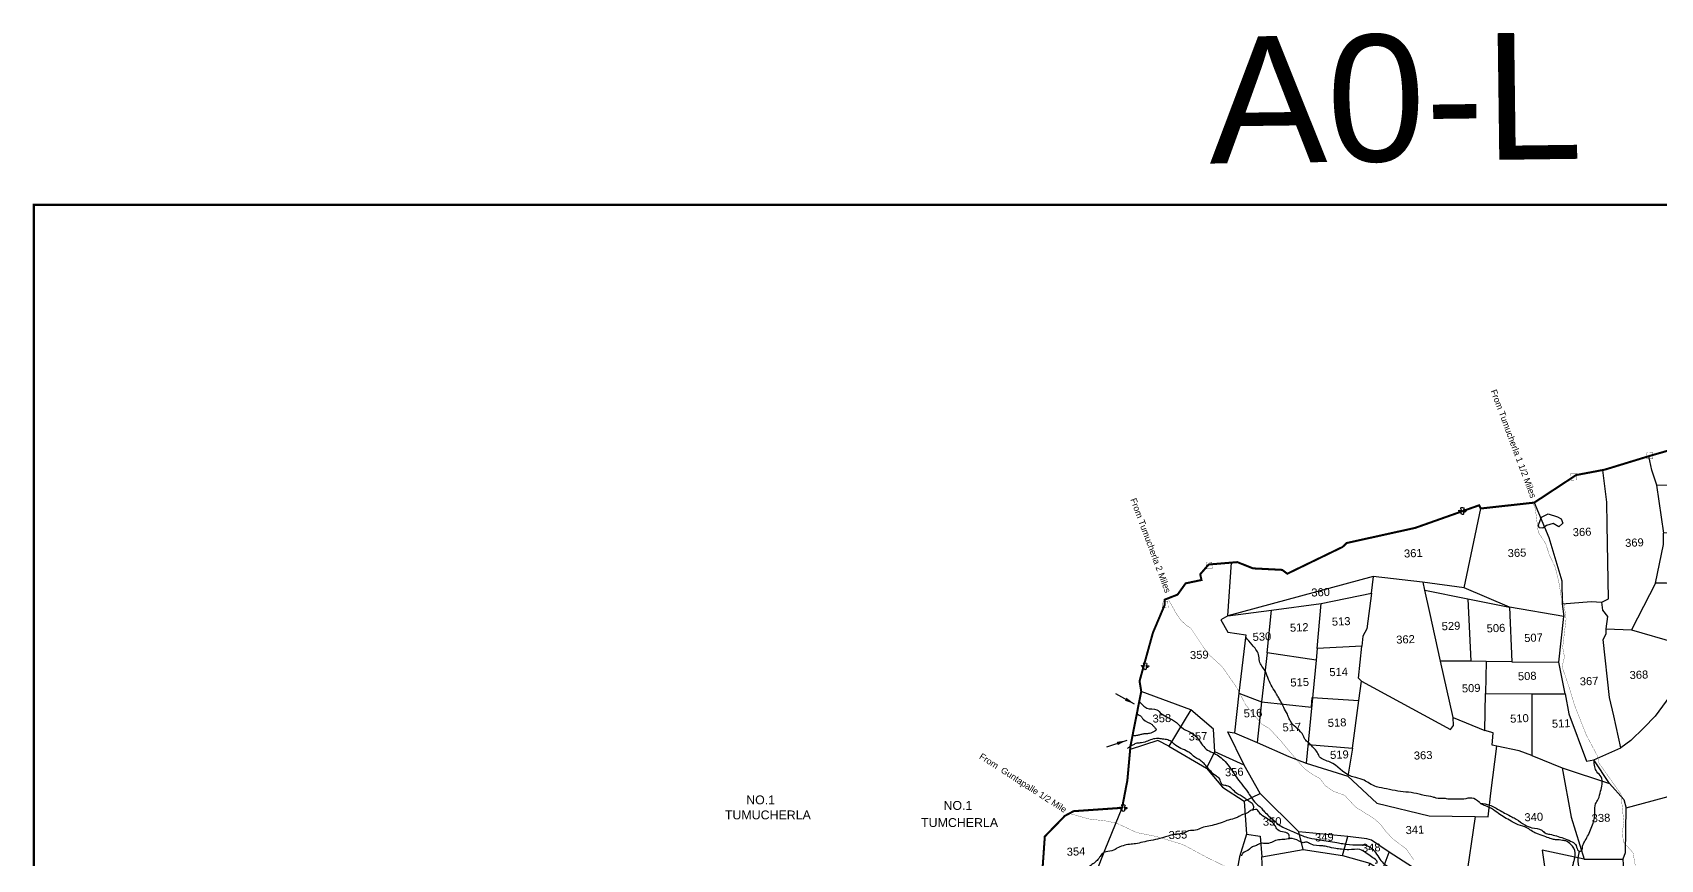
# Model space of a CAD drawing. Header units: feet. Extents: x 758300 to 768654, y 1597949 to 1607646.
# Drawn here: x 758300 to 764732, y 1604382 to 1607646 of the extents above; entities that cross this region are included whole.
import ezdxf

# ---------------------------------------------------------------- set-up
doc = ezdxf.new("R2010")
doc.units = ezdxf.units.FT
doc.header["$LTSCALE"] = 15
doc.header["$MEASUREMENT"] = 0
doc.linetypes.add('HIDDEN2', pattern=[0.1875, 0.125, -0.0625])
for name, color, linetype in [('CSMark', 72, 'Continuous'), ('HILLS', 17, 'Continuous'), ('PLOT', 7, 'Continuous'), ('PLOT NO', 7, 'Continuous'), ('ROAD', 6, 'Continuous'), ('TANKS AND STREAMS', 4, 'Continuous'), ('TEXT', 1, 'Continuous'), ('VILLAGE BOUNDARY', 5, 'Continuous'), ('VILLAGE N STONES', 1, 'Continuous'), ('VILLAGE STONES', 240, 'Continuous')]:
    doc.layers.add(name, color=color, linetype=linetype)
doc.styles.get("Standard").update_dxf_attribs({"font": 'arial.ttf'})
doc.dimstyles.get("Standard").update_dxf_attribs({"dimtxt": 0.18, "dimasz": 40, "dimexe": 0.18, "dimexo": 0.0625, "dimgap": 0.09, "dimtad": 0, "dimtih": 1, "dimtoh": 1, "dimdec": 4, "dimzin": 0, "dimdsep": 46, "dimtxsty": 'Standard', "dimcen": 0.09, "dimadec": 0, "dimazin": 0, "dimtfac": 1, "dimtdec": 4, "dimtofl": 0, "dimtmove": 0, "dimatfit": 3, "dimfxl": 1, "dimtolj": 1, "dimtzin": 0, "dimarcsym": 0})

msp = doc.modelspace()

# ---------------------------------------------------------------- linework, layer by layer
at = {"layer": 'CSMark', "color": 5, "const_width": 10}
msp.add_lwpolyline([(758305.3, 1606965.9), (768648.6, 1606965.9), (768648.6, 1597954), (758305.3, 1597954)], close=True, dxfattribs=at)
at = {"layer": 'HILLS'}
msp.add_lwpolyline([(764249.6, 1605702), (764261.4, 1605732.9), (764287.7, 1605745.8), (764325, 1605734), (764339.4, 1605726.4), (764346.2, 1605709.1), (764330, 1605694.5), (764307.8, 1605707.4), (764281.3, 1605699.5), (764266.8, 1605689.9), (764252.7, 1605690.2), (764249.6, 1605702)], dxfattribs=at)
at = {"layer": 'PLOT'}
for points in [[(764983.5, 1606033.1), (764912.5, 1605900.3), (764890.9, 1605863.7), (764919.5, 1605865.1), (764910.7, 1605670.8), (764745, 1605670), (764717.5, 1605859.6), (764696.9, 1605917.9), (764685.8, 1605973.6)], [(764517.6, 1605291.6), (764524.3, 1605340.5), (764504.4, 1605366), (764500.6, 1605397.3), (764526.3, 1605409.9), (764521.5, 1605703), (764520, 1605792.3), (764503.5, 1605918.8)], [(764717.5, 1605859.6), (764890.9, 1605863.7)], [(764343.2, 1605390.4), (764349.3, 1605341), (764135.1, 1605377.6), (763955.7, 1605454.1), (764021.6, 1605766.9)], [(764233.1, 1605790.3), (764291, 1605652.6), (764342.3, 1605480.8), (764343.2, 1605390.4), (764458.2, 1605399.7), (764500.6, 1605397.3)], [(765140.7, 1605772.2), (765104.5, 1605695.5), (765099.8, 1605635.3), (765157.2, 1605478.8), (765059.5, 1605431), (764983.7, 1605434.3), (764984.8, 1605444.9), (764859.2, 1605479.4), (764848.3, 1605443.1), (764813.8, 1605456.9), (764754.8, 1605472), (764711.8, 1605472.1), (764743.8, 1605624.3), (764743.5, 1605670)], [(763955.7, 1605454.1), (763791, 1605476.3), (763597.1, 1605498.8), (763022.3, 1605342.9), (763036.6, 1605553.3)], [(763022.3, 1605342.9), (763195, 1605365.8), (763391.4, 1605391.8), (763589.8, 1605432.7), (763597.5, 1605498.8)], [(763589.8, 1605432.7), (763572.2, 1605291.5), (763555.3, 1605263.3), (763552.3, 1605223.3), (763375, 1605214), (763391.4, 1605391.8)], [(764144.4, 1605162.1), (764042.9, 1605163.3), (763982.2, 1605164.4), (763862.8, 1605164.7), (763820.1, 1605356.3), (763800.5, 1605444.8), (763793.5, 1605476)], [(763800.5, 1605444.8), (763970.1, 1605410.3), (764135.1, 1605377.6)], [(765157.2, 1605478.8), (765058.5, 1605380.7), (765030.4, 1605306.4), (765016.5, 1605278.3), (764985.7, 1605237.4), (764965.3, 1605210.8), (764950.6, 1605196.5), (764893.6, 1605149.2), (764879.3, 1605141.4), (764845.3, 1605130.1), (764710.1, 1604947.7), (764666.2, 1604901.7), (764614.8, 1604850.7), (764575.2, 1604822.2), (764547, 1604948), (764530.8, 1605020.6), (764505.3, 1605249.8), (764517.7, 1605272), (764517.6, 1605291.6), (764617, 1605288.4)], [(764711.8, 1605472.1), (764617, 1605288.4), (764790, 1605238), (764814.7, 1605310.3), (764816.3, 1605340.6), (764848.3, 1605443.1)], [(763375, 1605214), (763372, 1605168.5), (763177.9, 1605197.3), (763195, 1605365.8)], [(763970.1, 1605410.3), (763982.2, 1605164.4)], [(764135.1, 1605377.6), (764144.4, 1605162.1), (764330.3, 1605160)], [(763022.3, 1605342.9), (762994.3, 1605327), (763022.2, 1605278.9), (763094.1, 1605267.9), (763065.7, 1605037.6), (763048.7, 1604881.7), (763138, 1604843.1), (763263.9, 1604788.6), (763332.2, 1604762.2), (763496.6, 1604710), (763610.7, 1604603.3), (763817.4, 1604553.6), (763999.6, 1604550.5), (764050.7, 1604549.6), (764061.1, 1604643.3), (764085.4, 1604828.6), (764066.1, 1604832.1), (764070.8, 1604881.4), (764037.6, 1604891.1), (764040.7, 1605036.1), (764223.9, 1605035.6), (764354.5, 1605035.2), (764369.7, 1604956.9), (764439.7, 1604769.3), (764468.6, 1604774.5), (764575.2, 1604822.2)], [(764354.5, 1605035.2), (764330.3, 1605160), (764349.3, 1605341)], [(763065.7, 1605037.6), (763155.6, 1605004.2), (763352.4, 1604982.8), (763355.4, 1605021.1), (763539.8, 1605009.2), (763550.3, 1605085.7), (763541.9, 1605094.4), (763539, 1605097.3), (763552.3, 1605223.3)], [(763177.9, 1605197.3), (763155.6, 1605004.2), (763138, 1604843.1)], [(763372, 1605168.5), (763332.2, 1604762.2)], [(763550.3, 1605085.7), (763902.7, 1604894.3), (763913.3, 1604910.7), (763912.7, 1604941.4), (763862.8, 1605164.7)], [(764042.9, 1605163.3), (764040.7, 1605036.1)], [(763087.4, 1604753.4), (762970.7, 1604805.9), (762965.5, 1604895.3), (762876.7, 1604972), (762680.3, 1605044.9)], [(764223.9, 1605035.6), (764223.9, 1604791.3), (764173.4, 1604810.5), (764085.4, 1604828.6)], [(762876.7, 1604972), (762789, 1604828.3), (762745.5, 1604850.6), (762636.6, 1604816.2)], [(763339.4, 1604835.2), (763515.4, 1604820.4), (763539.8, 1605009.2)], [(763912.7, 1604941.4), (764037.6, 1604891.1)], [(763960.7, 1604290.6), (763825.3, 1604303.1), (763659.5, 1604410.2), (763590.2, 1604458.2), (763572.2, 1604462.6), (763496.9, 1604472.4), (763302.5, 1604490.8), (763149.7, 1604642.3), (763087.4, 1604753.4), (763022.9, 1604884.9), (763048.7, 1604881.7)], [(762789, 1604828.3), (762938, 1604741.7), (762970.7, 1604805.9)], [(763515.4, 1604820.3), (763496.6, 1604710)], [(764223.9, 1604791.3), (764343.8, 1604742.6), (764530.8, 1604681.9), (764468.6, 1604774.5)], [(762938, 1604741.7), (763000.9, 1604667.5), (763087.5, 1604612.1), (763149.7, 1604642.3)], [(764343.8, 1604742.6), (764379, 1604548.4), (764430, 1604382.3), (764582.6, 1604382.1)], [(764530.8, 1604681.9), (764587.2, 1604618), (764596.5, 1604583.8)], [(763096.3, 1604481.3), (763068.8, 1604392.4), (763043.9, 1604254.8), (762594.9, 1604187.1), (762431.2, 1604148.3), (762468.8, 1604245.2), (762537.3, 1604421.4), (762604.7, 1604585.3)], [(763087.5, 1604612.1), (763096.3, 1604481.3), (763150.3, 1604473), (763156.5, 1604391.6), (763319.8, 1604420.3), (763302.5, 1604490.8)], [(764815.3, 1604610.1), (764813.9, 1604613.4), (764814.3, 1604643), (764595, 1604583.4), (764592.4, 1604407.3), (764582.6, 1604382.1), (764587.6, 1604297.8), (764593.7, 1604272.6), (764623.9, 1604277.2), (764626.8, 1604269.3), (764741.6, 1604266), (764747.8, 1604230.2), (764873, 1604226.9), (764885.2, 1604199.6)], [(763999.6, 1604550.5), (763960.7, 1604290.6), (764284, 1604278.1)], [(763319.8, 1604420.3), (763475.9, 1604396.5), (763496.9, 1604472.4)], [(763583.1, 1604366.8), (763481.9, 1604093.2), (763413.7, 1604115.3), (763255.4, 1604134.7), (763180.5, 1604143.9), (763100.6, 1604133.6), (763130.8, 1604273.5), (763159, 1604339.5), (763156.5, 1604391.6)], [(763475.9, 1604396.5), (763583.1, 1604366.8), (763631.6, 1604336.4), (763659.5, 1604410.2)], [(764430, 1604382.3), (764264.7, 1604418.6), (764284, 1604278.1), (764431.7, 1604277.9), (764452.5, 1604297.1), (764522.9, 1604301.8), (764587.6, 1604297.8)]]:
    msp.add_lwpolyline(points, dxfattribs=at)
at = {"layer": 'ROAD', "linetype": 'HIDDEN2', "ltscale": 10, "const_width": 1}
for points in [[(764633.5, 1604350.4), (764623, 1604408.1), (764584.5, 1604451.5), (764581.7, 1604494.1), (764586.8, 1604528), (764579.4, 1604601.1), (764575.6, 1604639.2), (764515.6, 1604723.8), (764489.5, 1604760.7), (764480.7, 1604793.8), (764438.2, 1604873.7), (764391.3, 1604992.4), (764368.7, 1605067.9), (764342.7, 1605142.7), (764352.5, 1605180.9), (764345.2, 1605218.2), (764358.7, 1605330.7), (764350.6, 1605390.1), (764338.9, 1605421.3), (764330, 1605477.2), (764315.8, 1605535.6), (764292.9, 1605583.2), (764278.2, 1605628.3), (764249, 1605672.9), (764244.3, 1605710.3), (764237.8, 1605761.8), (764234.5, 1605775.6), (764225, 1605789.4)], [(762785.5, 1605412), (762818.9, 1605352), (762837.5, 1605325.2), (762862, 1605303.2), (762876, 1605294.6), (762924.6, 1605221.8), (762946.8, 1605191.2), (763000.5, 1605142), (763057.3, 1605060.4), (763093.6, 1604990.9), (763140.8, 1604934.3), (763155.2, 1604916.9), (763186, 1604898.7), (763233.4, 1604847.8), (763257.4, 1604818.2), (763301.7, 1604767), (763325.5, 1604739.4), (763357.4, 1604716.9), (763387.2, 1604700.5), (763406.5, 1604673.4), (763438.8, 1604651), (763458, 1604644), (763484, 1604634.5), (763527.1, 1604588.4), (763601.6, 1604541.9), (763626.7, 1604518.6), (763646.2, 1604492.8), (763673.4, 1604463.7), (763689.9, 1604450.8), (763727.1, 1604423.2), (763741, 1604403.2), (763756.8, 1604380.2)], [(763110.9, 1604306.6), (762943.7, 1604387.4), (762844.4, 1604440.7), (762740.2, 1604472.1), (762662, 1604487.8), (762584.4, 1604524.2), (762541.1, 1604533.4), (762473.1, 1604541.5), (762396.1, 1604563)]]:
    msp.add_lwpolyline(points, dxfattribs=at)
at = {"layer": 'TANKS AND STREAMS'}
for points in [[(764339.6, 1604224.4), (764343.7, 1604223.4), (764355.9, 1604217.5), (764366.7, 1604216.7), (764389.9, 1604216.5), (764437.6, 1604213), (764444, 1604211.1), (764446.7, 1604208), (764447.8, 1604206), (764443.8, 1604222.9), (764443.4, 1604232.9), (764440.1, 1604269), (764427.1, 1604298.9), (764413.1, 1604317.7), (764399.8, 1604327.7), (764388.8, 1604342.1), (764385.9, 1604357.1), (764389.9, 1604373.5), (764393.1, 1604388), (764389.5, 1604426.3), (764378.1, 1604440.5), (764357.4, 1604454.8), (764344.3, 1604456.8), (764331.3, 1604458.4), (764316.6, 1604459.5), (764301.3, 1604462.7), (764278.8, 1604470.6), (764249.5, 1604481.2), (764235.9, 1604486.6), (764195.7, 1604510.2), (764161.3, 1604521.8), (764141.2, 1604532.8), (764091.4, 1604562.7), (764064.6, 1604582.1), (764040.3, 1604593.3), (764025, 1604599.9), (764015, 1604607.9), (763985.8, 1604623.7), (763954.5, 1604620), (763938.6, 1604619), (763917.2, 1604619.4), (763896.6, 1604619.4), (763876.8, 1604622.4), (763845.8, 1604623.3), (763833.4, 1604627.9), (763797.5, 1604634.4), (763778.1, 1604639.5), (763694.3, 1604651.5), (763649.6, 1604659.8), (763610.2, 1604668.7), (763581.7, 1604681.5), (763561, 1604694.1), (763527.9, 1604704.9), (763505.4, 1604711.6), (763426.8, 1604765.8), (763384.9, 1604787.2), (763375.9, 1604804.9), (763361.4, 1604821.9), (763345.2, 1604839.3), (763330, 1604852.1), (763320.1, 1604871), (763273.1, 1604922.2), (763265, 1604936.6), (763257.6, 1604954.7), (763243.2, 1604980.9), (763232.3, 1605003.5), (763223.3, 1605019.1), (763214.7, 1605034.3), (763183.3, 1605091.8), (763169.7, 1605125.8), (763147.6, 1605164), (763143.9, 1605190), (763118.3, 1605228.5), (763093.1, 1605259.4)], [(762662.9, 1604956.9), (762680.9, 1604944.7), (762687.5, 1604935.3), (762723, 1604914.2), (762732.3, 1604903.7), (762739, 1604895), (762722.9, 1604882.2), (762712.7, 1604878.8), (762696.1, 1604877.6), (762691.2, 1604876.9), (762678.2, 1604874.5), (762665, 1604871), (762651.3, 1604869.9)], [(764020.8, 1604602.9), (764055.9, 1604596.4), (764098.8, 1604574.2), (764144.4, 1604550), (764162, 1604540.5), (764195.3, 1604517.7), (764223.9, 1604506.7), (764262.4, 1604497.2), (764276, 1604486), (764294.1, 1604480.9), (764320.7, 1604474.2), (764376.5, 1604454.1), (764396, 1604440.9), (764400.1, 1604430.5), (764411.4, 1604413.7), (764419.6, 1604416.2), (764424.1, 1604433.9), (764431.5, 1604451.1), (764443.5, 1604473.1), (764465.5, 1604524.3), (764472.9, 1604568.8), (764475.4, 1604600.8), (764485.6, 1604619.5), (764495.1, 1604650.6), (764501.3, 1604678.5), (764496.9, 1604707.3), (764480.4, 1604727.8), (764472.3, 1604746.9), (764468.6, 1604774.5)], [(763263.1, 1604462.7), (763265.5, 1604470.7), (763261, 1604482.2), (763238.9, 1604490.6), (763215.5, 1604503), (763208.5, 1604515.8), (763159.3, 1604554.3), (763145.7, 1604568), (763136.3, 1604578.2), (763125.5, 1604577.2), (763115.7, 1604576), (763102.4, 1604566.8), (763081.8, 1604558.7), (763068.9, 1604552.5), (763055.6, 1604546), (763024.9, 1604536.9), (763000.5, 1604527.8), (762982.7, 1604522.2), (762974.9, 1604519.7), (762919.7, 1604506.1), (762895, 1604496.9), (762867.6, 1604494), (762845.9, 1604485), (762822.4, 1604481.4), (762797.7, 1604477.1), (762753.4, 1604463.6), (762718.6, 1604456.6), (762686.4, 1604449.6), (762658.1, 1604443.6), (762634.5, 1604441.1), (762584.1, 1604425.5), (762571, 1604417.9), (762540.8, 1604411.5), (762526.1, 1604404.4), (762515.7, 1604389.9), (762485.3, 1604361.2), (762469.1, 1604348.7), (762452.6, 1604326.3), (762438.3, 1604312.5), (762417.2, 1604295.3), (762409.4, 1604279.3), (762399.7, 1604262.3), (762379.9, 1604245.8), (762377.1, 1604233.5), (762360.8, 1604216.6), (762353.5, 1604204), (762347.3, 1604192.9), (762337.8, 1604177.1), (762333.9, 1604166), (762316.3, 1604148.5), (762297.9, 1604144.6), (762286.4, 1604144.9), (762272.6, 1604143.1), (762256.4, 1604140.5), (762244.1, 1604140), (762225.1, 1604139.9), (762172.7, 1604133.7), (762144.9, 1604114.1), (762135.1, 1604098.5), (762113.8, 1604078.6), (762111.7, 1604069.3), (762102, 1604054.2), (762093.5, 1604040.3), (762085.5, 1604029.1)], [(763604.9, 1604366.7), (763613.7, 1604369.9), (763610.5, 1604375.9), (763590, 1604391.8), (763543.8, 1604420.2), (763500.6, 1604419.6), (763471.6, 1604421.7), (763448.6, 1604424.4), (763416.5, 1604431.6), (763397.3, 1604434.9), (763349.6, 1604442.6), (763331.9, 1604449.8), (763319.4, 1604447.7), (763312.6, 1604449.5), (763277.2, 1604464.1), (763261, 1604462.3), (763235.4, 1604460), (763210.8, 1604456.1), (763200.1, 1604451.3), (763178.1, 1604444.2), (763158.1, 1604445.3), (763144.4, 1604442.3), (763139.1, 1604438.6), (763123, 1604432.5), (763111, 1604424.7), (763108.1, 1604421.6), (763081.6, 1604405.8), (763075.8, 1604395.8)], [(764411.2, 1604413.7), (764405.5, 1604387.7), (764405.7, 1604373.1), (764412.6, 1604337.5), (764425, 1604314.9), (764436.9, 1604306.2), (764444.7, 1604289.9), (764449.9, 1604268.8), (764450.4, 1604255.9), (764455.4, 1604241.6), (764453.1, 1604221.9), (764453.8, 1604203), (764457.1, 1604191.6), (764459.8, 1604180.1), (764501.4, 1604144.9), (764539, 1604129.7), (764570.4, 1604118.9), (764601.1, 1604112.3), (764625.7, 1604112.2), (764637.2, 1604110.5), (764655.2, 1604111.2), (764669.4, 1604115.4), (764694.2, 1604130.2), (764721.2, 1604136.8), (764736.6, 1604133.7), (764749, 1604124), (764759.4, 1604117.3), (764778.8, 1604117.8), (764791.9, 1604126.6), (764806.8, 1604135), (764812.4, 1604144), (764821.5, 1604163.5), (764842.6, 1604172), (764857.5, 1604189.2), (764882.8, 1604189.5), (764888.9, 1604191.1), (764901.2, 1604202.6), (764918, 1604204.5), (764933.8, 1604196.6), (764952, 1604189.3), (764971.9, 1604176.8), (764977.3, 1604163.4), (764988.6, 1604149.2), (765013.7, 1604121), (765024.4, 1604104.2), (765039.9, 1604082.9), (765065.7, 1604064.5), (765072, 1604050.1), (765080.6, 1604037.8), (765090.1, 1604018.7), (765097.8, 1604004.8), (765111.4, 1603997.5), (765138.4, 1603995), (765167.4, 1603994.5), (765179.6, 1603999.9), (765194.2, 1604004.6), (765206.5, 1604015.1), (765217.6, 1604029.8), (765221, 1604050), (765229.7, 1604061.4)]]:
    msp.add_spline(points, degree=3, dxfattribs=at)
for points, knots in [([(762672.2, 1605003.8), (762677.2, 1604999.4), (762687, 1604990.8), (762706.6, 1604971), (762740.3, 1604980.8), (762760.7, 1604952.8), (762789.3, 1604940.7), (762820.7, 1604924.2), (762847.3, 1604891.8), (762885.2, 1604881.7), (762913, 1604848), (762932.5, 1604815.1), (762976.5, 1604798.1), (763008.8, 1604774.6), (763040.1, 1604732.8), (763063.8, 1604692), (763092.8, 1604661.2), (763109.1, 1604633.6), (763127, 1604607.8), (763151.2, 1604588.5), (763173.4, 1604561.6), (763197.9, 1604542.6), (763222, 1604518.7), (763253, 1604502.1), (763293.8, 1604485.4), (763339.3, 1604465.2), (763394.1, 1604459), (763438.3, 1604450.3), (763486.3, 1604442.5), (763523.4, 1604437.1), (763565.8, 1604441.8), (763606.5, 1604417.8), (763623.6, 1604370.8), (763665.8, 1604346.4), (763709.6, 1604346), (763747.8, 1604337.3), (763769.1, 1604309.4), (763796.9, 1604299.3), (763842.8, 1604277.3), (763905, 1604267.3), (763967.2, 1604242.6), (764019.5, 1604233.2), (764041.1, 1604202.1), (764058.3, 1604198.5), (764064.9, 1604196.2)], [0, 0, 0, 0, 0.159229, 0.312561, 0.629313, 0.816959, 1.067262, 1.360583, 1.650023, 2.036154, 2.229728, 2.675357, 2.898873, 3.327088, 3.603691, 4.131359, 4.442799, 4.600685, 4.889664, 5.181575, 5.329539, 5.712718, 5.916435, 6.127774, 6.541425, 6.964542, 7.29766, 7.842869, 8.032473, 8.453387, 8.730812, 9.020095, 9.492935, 9.86417, 10.082398, 10.53857, 10.712754, 10.889126, 11.223249, 11.925805, 12.350427, 12.837329, 13.084348, 13.209761, 13.209761, 13.209761, 13.209761]), ([(763121.2, 1604574.3), (763121.5, 1604575.1), (763121.7, 1604576), (763121.9, 1604576.9), (763122.5, 1604579.3), (763124.3, 1604583.1), (763126.1, 1604592.4), (763118.3, 1604603.6), (763104.5, 1604611.6), (763090.1, 1604621.6), (763075.3, 1604633.3), (763048.1, 1604644.8), (763033.6, 1604670.3), (763010.3, 1604673.5), (762993.7, 1604676.5), (762994.1, 1604700.2), (762964.9, 1604715.9), (762946.4, 1604740.2), (762925.4, 1604763.7), (762911.3, 1604775.4), (762893.1, 1604782.4), (762880.9, 1604796.7), (762852.6, 1604815.3), (762821.7, 1604823.3), (762801.3, 1604846.8), (762785, 1604854.6), (762765.5, 1604856.2), (762748.6, 1604859.6), (762722, 1604858.1), (762699.9, 1604844.9), (762675.5, 1604840.9), (762661.6, 1604841.4), (762649.7, 1604834.2), (762636.1, 1604827.6), (762629.2, 1604822.4), (762625.9, 1604819.2)], [9.069751, 9.069751, 9.069751, 9.069751, 9.09158, 9.09158, 9.09158, 9.148509, 9.193193, 9.307937, 9.43428, 9.577829, 9.722396, 9.879407, 10.274208, 10.300051, 10.440906, 10.611208, 10.747519, 11.179912, 11.335575, 11.493846, 11.610328, 11.790725, 11.927186, 12.412356, 12.500741, 12.658075, 12.823741, 12.964279, 13.065663, 13.447881, 13.548259, 13.653129, 13.768257, 13.870437, 14.003868, 14.003868, 14.003868, 14.003868])]:
    msp.add_open_spline(points, degree=3, knots=knots, dxfattribs=at)
at = {"layer": 'VILLAGE BOUNDARY', "linetype": 'HIDDEN2', "ltscale": 10, "const_width": 8}
msp.add_lwpolyline([(762285.5, 1604273.8), (762299.3, 1604472.2), (762378.9, 1604553.9), (762413.2, 1604572.1), (762604.7, 1604585.3), (762625.4, 1604693.4), (762638, 1604830.6), (762680.3, 1605044.9), (762673.6, 1605085.5), (762726.4, 1605276.3), (762773.4, 1605387.4), (762772.6, 1605407), (762824, 1605427.1), (762855.7, 1605471.5), (762918.2, 1605484.6), (762913.4, 1605507.6), (762946.8, 1605545.8), (763059.8, 1605555.3), (763121.9, 1605530.6), (763237, 1605524.7), (763257.4, 1605509.5), (763475.8, 1605615.2), (763492, 1605630.7), (763762.9, 1605690.5), (764015.3, 1605779.7), (764021.6, 1605766.9), (764233.1, 1605790.3), (764398.4, 1605899), (764511.1, 1605920.2), (764691.6, 1605975.3), (764879.9, 1606029.5)], dxfattribs=at)
at = {"layer": 'VILLAGE N STONES', "const_width": 1}
for points in [[(764677.1, 1605988.4), (764700.3, 1605989.3), (764701.3, 1605963.5), (764678.1, 1605962.6)], [(764377.7, 1605904.7), (764400.8, 1605905.6), (764401.8, 1605879.8), (764378.7, 1605878.9)], [(762936.2, 1605554.1), (762959.4, 1605555), (762960.3, 1605529.3), (762937.2, 1605528.4)], [(762762.3, 1605400.5), (762785.5, 1605401.3), (762786.5, 1605375.6), (762763.3, 1605374.7)]]:
    msp.add_lwpolyline(points, close=True, dxfattribs=at)
at = {"layer": 'VILLAGE N STONES'}
for points in [[(763939.3, 1605751.6), (763935.1, 1605759.8), (763945.1, 1605758.1), (763943.1, 1605769), (763949.6, 1605770.9), (763956, 1605766.3), (763952.2, 1605757.7), (763963.5, 1605758.6), (763958.9, 1605752.3), (763953.4, 1605752.3), (763953.4, 1605745.2), (763944.5, 1605745.6), (763944, 1605751.8), (763939.1, 1605751.8)], [(762686.1, 1605138.9), (762682, 1605147), (762691.9, 1605145.4), (762689.9, 1605156.3), (762696.4, 1605158.1), (762702.9, 1605153.5), (762699, 1605145), (762710.3, 1605145.8), (762705.7, 1605139.5), (762700.2, 1605139.6), (762700.2, 1605132.4), (762691.4, 1605132.8), (762690.8, 1605139.1), (762685.9, 1605139)], [(762599.5, 1604579.6), (762595.4, 1604587.7), (762605.3, 1604586.1), (762603.3, 1604597), (762609.8, 1604598.8), (762616.3, 1604594.2), (762612.4, 1604585.7), (762623.7, 1604586.5), (762619.1, 1604580.2), (762613.6, 1604580.3), (762613.6, 1604573.2), (762604.8, 1604573.5), (762604.2, 1604579.8), (762599.3, 1604579.8)]]:
    msp.add_spline(points, degree=3, dxfattribs=at)

# ---------------------------------------------------------------- texts
at = {"layer": 'PLOT NO', "linetype": 'Continuous'}
for s, rotation, p in [('From Tumucherla 1 1/2 Miles ', 290.44683, (764060.1, 1606231.2)), ('From Tumucherla 2 Miles ', 290.44683, (762636.7, 1605802.4)), ('From  Guntapalle 1/2 Mile ', 327.25183, (762037.9, 1604781.8))]:
    msp.add_text(s, height=25, rotation=rotation, dxfattribs=at).set_placement(p)
at = {"layer": 'PLOT NO'}
for s, p in [('366', (764385.6, 1605657.2)), ('369', (764592.5, 1605615.2)), ('361', (763718.9, 1605573.3)), ('365', (764128.6, 1605574.7)), ('360', (763352.7, 1605419.2)), ('512', (763268.3, 1605280.3)), ('513', (763433.8, 1605304.2)), ('529', (763867.9, 1605286)), ('506', (764045.5, 1605277.6)), ('530', (763120.9, 1605244)), ('362', (763688.2, 1605233.2)), ('507', (764193.7, 1605239.6)), ('359', (762873.3, 1605172.1)), ('515', (763270.1, 1605063.9)), ('514', (763424, 1605104.9)), ('508', (764168.9, 1605088.5)), ('367', (764413.4, 1605068.3)), ('368', (764610.2, 1605093.4)), ('509', (763947.5, 1605040.6)), ('516', (763085.8, 1604942)), ('358', (762725.4, 1604921.5)), ('517', (763238.9, 1604886.7)), ('518', (763417.8, 1604904.6)), ('510', (764138.2, 1604921.2)), ('511', (764303.1, 1604901.3)), ('357', (762868.2, 1604850.5)), ('519', (763427, 1604778.1)), ('363', (763757.7, 1604775.6)), ('356', (763011.6, 1604709.5)), ('350', (763161.4, 1604514.2)), ('340', (764194.8, 1604532)), ('338', (764460.4, 1604528.2)), ('355', (762789, 1604461.6)), ('349', (763367.4, 1604452.2)), ('341', (763725.3, 1604481.3)), ('354', (762386.6, 1604395.8)), ('348', (763552.9, 1604411.2))]:
    msp.add_text(s, height=31.62, rotation=2.21516, dxfattribs=at).set_placement(p)
at = {"layer": 'TEXT'}
for s, p in [('NO.1', (761119.7, 1604599.2)), ('TUMUCHERLA', (761035.5, 1604539.8))]:
    msp.add_text(s, height=35, dxfattribs=at).set_placement(p)
at = {"layer": 'TEXT', "color": 7}
for s, p in [('NO.1', (761899.2, 1604577.3)), ('TUMCHERLA', (761810.6, 1604509.6))]:
    msp.add_text(s, height=35, dxfattribs=at).set_placement(p)
at = {"layer": 'VILLAGE STONES', "insert": (762944.4, 1607628.6), "char_height": 500, "width": 305.219, "attachment_point": 1, "rotation": 0.74052}
msp.add_mtext('A0-L', dxfattribs=at)

# ---------------------------------------------------------------- leaders
at = {"layer": 'VILLAGE BOUNDARY'}
for points in [[(762654.2, 1604995.2), (762579.3, 1605035.3)], [(762623.6, 1604851.7), (762542.8, 1604825.4)]]:
    msp.add_leader(points, dimstyle='Standard', override={"dimgap": 0.09, "dimtad": 0}, dxfattribs=at)

doc.saveas('drawing.dxf')
